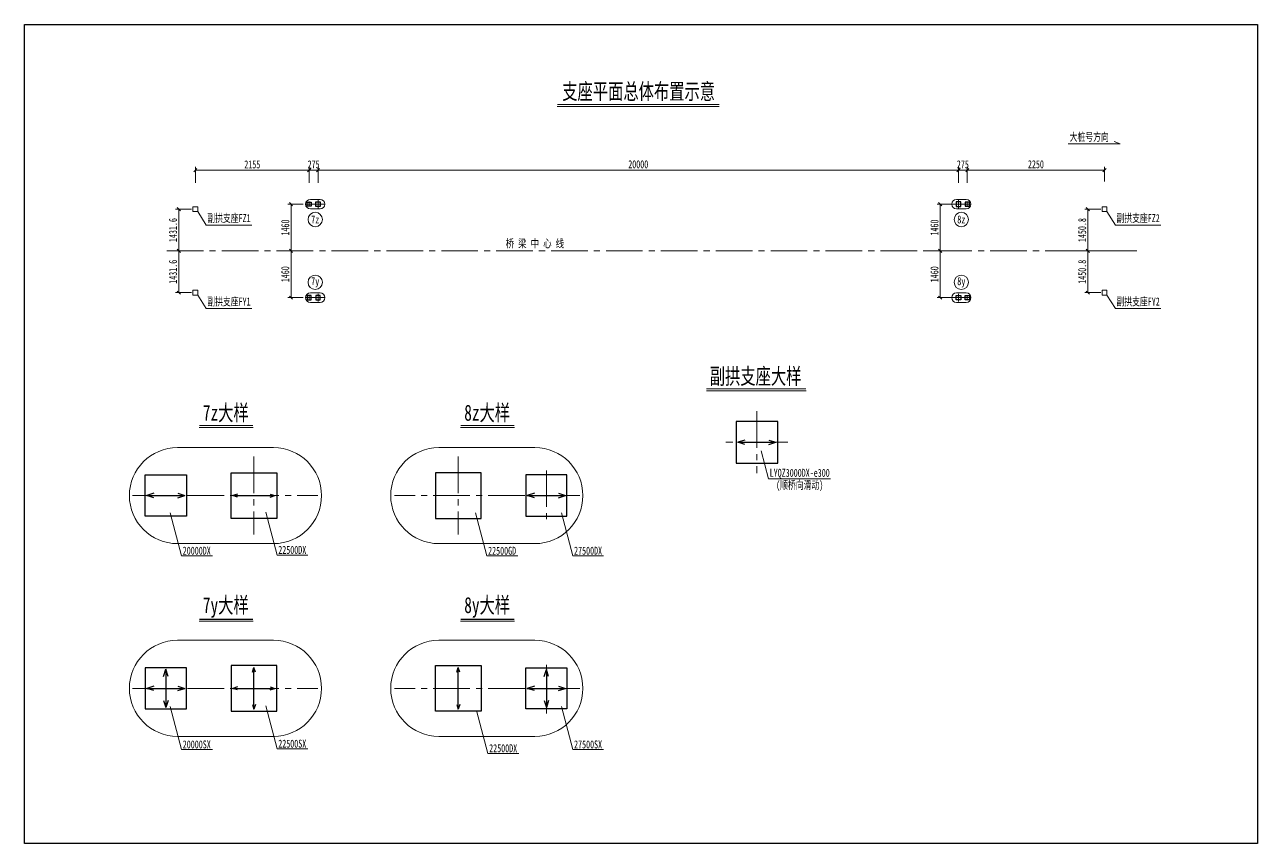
# Model space of a CAD drawing. Header units: millimetres. Extents: x 14102 to 16801, y 2911 to 4334.
# Drawn here: x 15144.9 to 15529.9, y 4078.2 to 4334 of the extents above; entities that cross this region are included whole.
import ezdxf
from ezdxf.enums import TextEntityAlignment as Align

# ---------------------------------------------------------------- set-up
doc = ezdxf.new("R2010")
doc.units = ezdxf.units.MM
doc.linetypes.add('CENTER2', pattern=[28.575, 19.05, -3.175, 3.175, -3.175])
doc.layers.get('0').update_dxf_attribs({"lineweight": 15})
doc.layers.get('Defpoints').update_dxf_attribs({"color": 8})
for name, color, linetype, lineweight in [('中心线', 2, 'CENTER2', 15), ('标注', 4, 'Continuous', 13), ('标注线及字体', 2, 'Continuous', 15), ('细实线', 4, 'Continuous', 15), ('钢筋', 1, 'Continuous', 30)]:
    doc.layers.add(name, color=color, linetype=linetype, lineweight=lineweight)
doc.styles.add('111', font='仿宋_GB2312.TTF', dxfattribs={"width": 0.7})
doc.styles.add('Annotative', font='仿宋_GB2312.TTF')
doc.dimstyles.new('200', dxfattribs={"dimscale": 0, "dimtxt": 2.5, "dimasz": 1, "dimexe": 1, "dimexo": 1, "dimgap": 0.6, "dimtad": 1, "dimdec": 1, "dimdsep": 46, "dimtxsty": '111', "dimblk": 'OBLIQUE', "dimcen": 0, "dimclrd": 4, "dimclre": 4, "dimclrt": 4, "dimadec": 1, "dimazin": 2, "dimtfac": 1, "dimtdec": 0, "dimtix": 1, "dimtmove": 2, "dimatfit": 3, "dimfxl": 4, "dimfxlon": 1, "dimtolj": 1, "dimlwd": -1, "dimlwe": -1, "dimarcsym": 0})

# ---------------------------------------------------------------- blocks, each defined once
blk = doc.blocks.new('_Oblique')
at = {"color": 0, "linetype": 'ByBlock', "lineweight": -2}
blk.add_line((-0.5, -0.5), (0.5, 0.5), dxfattribs=at)
blk = doc.blocks.new('*D8')
at = {"color": 4}
for p, q in [((15236.58, 4284.61), (15236.58, 4289.61)), ((15436.6, 4284.61), (15436.6, 4289.61)), ((15236.58, 4288.61), (15436.6, 4288.61))]:
    blk.add_line(p, q, dxfattribs=at)
at = {"layer": 'Defpoints', "color": 0}
for p in [(15436.6, 4288.61), (15236.58, 4277.96), (15436.6, 4277.96)]:
    blk.add_point(p, dxfattribs=at)
at = {"color": 4, "rotation": 180}
blk.add_blockref('_Oblique', (15236.58, 4288.61), dxfattribs=at)
at = {"color": 4}
blk.add_blockref('_Oblique', (15436.6, 4288.61), dxfattribs=at)
at = {"color": 4, "insert": (15336.59, 4290.4), "char_height": 2.5, "attachment_point": 5, "style": '111'}
blk.add_mtext('\\A1;20000', dxfattribs=at)
blk = doc.blocks.new('*D9')
at = {"color": 4}
for p, q in [((15231.88, 4277.96), (15227.13, 4277.96)), ((15228.13, 4277.96), (15228.13, 4263.36)), ((15224.13, 4263.36), (15229.13, 4263.36))]:
    blk.add_line(p, q, dxfattribs=at)
at = {"layer": 'Defpoints', "color": 0}
for p in [(15232.88, 4277.96), (15196.09, 4263.36), (15228.13, 4263.36)]:
    blk.add_point(p, dxfattribs=at)
at = {"color": 4}
for p, rotation in [((15228.13, 4277.96), 90), ((15228.13, 4263.36), 270)]:
    blk.add_blockref('_Oblique', p, dxfattribs=dict(at, rotation=rotation))
at = {"color": 4, "insert": (15226.34, 4270.66), "char_height": 2.5, "attachment_point": 5, "rotation": 90, "style": '111'}
blk.add_mtext('\\A1;1460', dxfattribs=at)
blk = doc.blocks.new('*D10')
at = {"color": 4}
for p, q in [((15224.13, 4263.36), (15229.13, 4263.36)), ((15228.13, 4248.76), (15228.13, 4263.36)), ((15231.88, 4248.76), (15227.13, 4248.76))]:
    blk.add_line(p, q, dxfattribs=at)
at = {"layer": 'Defpoints', "color": 0}
for p in [(15196.09, 4263.36), (15228.13, 4263.36), (15232.88, 4248.76)]:
    blk.add_point(p, dxfattribs=at)
at = {"color": 4}
for p, rotation in [((15228.13, 4263.36), 90), ((15228.13, 4248.76), 270)]:
    blk.add_blockref('_Oblique', p, dxfattribs=dict(at, rotation=rotation))
at = {"color": 4, "insert": (15226.34, 4256.06), "char_height": 2.5, "attachment_point": 5, "rotation": 90, "style": '111'}
blk.add_mtext('\\A1;1460', dxfattribs=at)
blk = doc.blocks.new('*D92')
at = {"color": 4}
for p, q in [((15198.26, 4284.61), (15198.26, 4289.61)), ((15233.83, 4284.61), (15233.83, 4289.61)), ((15233.83, 4288.61), (15198.26, 4288.61))]:
    blk.add_line(p, q, dxfattribs=at)
at = {"layer": 'Defpoints', "color": 0}
for p in [(15198.26, 4288.61), (15198.26, 4283.08), (15233.83, 4277.96)]:
    blk.add_point(p, dxfattribs=at)
at = {"color": 4, "rotation": 180}
blk.add_blockref('_Oblique', (15198.26, 4288.61), dxfattribs=at)
at = {"color": 4}
blk.add_blockref('_Oblique', (15233.83, 4288.61), dxfattribs=at)
at = {"color": 4, "insert": (15216.04, 4290.37), "char_height": 2.5, "attachment_point": 5, "style": '111'}
blk.add_mtext('\\A1;2155', dxfattribs=at)
blk = doc.blocks.new('*D93')
at = {"color": 4}
for p, q in [((15439.35, 4284.61), (15439.35, 4289.61)), ((15482.22, 4285.08), (15482.22, 4289.61)), ((15482.22, 4288.61), (15439.35, 4288.61))]:
    blk.add_line(p, q, dxfattribs=at)
at = {"layer": 'Defpoints', "color": 0}
for p in [(15439.35, 4288.61), (15482.22, 4284.08), (15439.35, 4277.96)]:
    blk.add_point(p, dxfattribs=at)
at = {"color": 4, "rotation": 180}
blk.add_blockref('_Oblique', (15439.35, 4288.61), dxfattribs=at)
at = {"color": 4}
blk.add_blockref('_Oblique', (15482.22, 4288.61), dxfattribs=at)
at = {"color": 4, "insert": (15460.78, 4290.4), "char_height": 2.5, "attachment_point": 5, "style": '111'}
blk.add_mtext('\\A1;2250', dxfattribs=at)
blk = doc.blocks.new('*D94')
at = {"color": 4}
for p, q in [((15197.07, 4276.39), (15192.07, 4276.39)), ((15193.07, 4276.39), (15193.07, 4263.36)), ((15197.07, 4263.36), (15192.07, 4263.36))]:
    blk.add_line(p, q, dxfattribs=at)
at = {"layer": 'Defpoints', "color": 0}
for p in [(15198.81, 4276.39), (15193.07, 4263.36), (15199.89, 4263.36)]:
    blk.add_point(p, dxfattribs=at)
at = {"color": 4}
for p, rotation in [((15193.07, 4276.39), 90), ((15193.07, 4263.36), 270)]:
    blk.add_blockref('_Oblique', p, dxfattribs=dict(at, rotation=rotation))
at = {"color": 4, "insert": (15191.28, 4269.87), "char_height": 2.5, "attachment_point": 5, "rotation": 90, "style": '111'}
blk.add_mtext('\\A1;1431.6', dxfattribs=at)
blk = doc.blocks.new('*D95')
at = {"color": 4}
for p, q in [((15197.07, 4263.36), (15192.07, 4263.36)), ((15193.07, 4250.32), (15193.07, 4263.36)), ((15197.07, 4250.32), (15192.07, 4250.32))]:
    blk.add_line(p, q, dxfattribs=at)
at = {"layer": 'Defpoints', "color": 0}
for p in [(15193.07, 4263.36), (15199.89, 4263.36), (15198.81, 4250.32)]:
    blk.add_point(p, dxfattribs=at)
at = {"color": 4}
for p, rotation in [((15193.07, 4263.36), 90), ((15193.07, 4250.32), 270)]:
    blk.add_blockref('_Oblique', p, dxfattribs=dict(at, rotation=rotation))
at = {"color": 4, "insert": (15191.28, 4256.84), "char_height": 2.5, "attachment_point": 5, "rotation": 90, "style": '111'}
blk.add_mtext('\\A1;1431.6', dxfattribs=at)
blk = doc.blocks.new('*D96')
at = {"color": 4}
for p, q in [((15481.03, 4276.39), (15476.03, 4276.39)), ((15477.03, 4276.39), (15477.03, 4263.36)), ((15473.03, 4263.36), (15478.03, 4263.36))]:
    blk.add_line(p, q, dxfattribs=at)
at = {"layer": 'Defpoints', "color": 0}
for p in [(15482.22, 4276.39), (15199.89, 4263.36), (15477.03, 4263.36)]:
    blk.add_point(p, dxfattribs=at)
at = {"color": 4}
for p, rotation in [((15477.03, 4276.39), 90), ((15477.03, 4263.36), 270)]:
    blk.add_blockref('_Oblique', p, dxfattribs=dict(at, rotation=rotation))
at = {"color": 4, "insert": (15475.24, 4269.87), "char_height": 2.5, "attachment_point": 5, "rotation": 90, "style": '111'}
blk.add_mtext('\\A1;1450.8', dxfattribs=at)
blk = doc.blocks.new('*D97')
at = {"color": 4}
for p, q in [((15481.03, 4263.36), (15476.03, 4263.36)), ((15477.03, 4250.32), (15477.03, 4263.36)), ((15481.03, 4250.32), (15476.03, 4250.32))]:
    blk.add_line(p, q, dxfattribs=at)
at = {"layer": 'Defpoints', "color": 0}
for p in [(15477.03, 4263.36), (15482.22, 4263.36), (15482.22, 4250.32)]:
    blk.add_point(p, dxfattribs=at)
at = {"color": 4}
for p, rotation in [((15477.03, 4263.36), 90), ((15477.03, 4250.32), 270)]:
    blk.add_blockref('_Oblique', p, dxfattribs=dict(at, rotation=rotation))
at = {"color": 4, "insert": (15475.24, 4256.84), "char_height": 2.5, "attachment_point": 5, "rotation": 90, "style": '111'}
blk.add_mtext('\\A1;1450.8', dxfattribs=at)
blk = doc.blocks.new('*D120')
at = {"color": 4}
for p, q in [((15436.6, 4284.61), (15436.6, 4289.61)), ((15439.35, 4284.61), (15439.35, 4289.61)), ((15436.6, 4288.61), (15435.6, 4288.61)), ((15436.6, 4288.61), (15439.35, 4288.61)), ((15439.35, 4288.61), (15440.35, 4288.61))]:
    blk.add_line(p, q, dxfattribs=at)
at = {"layer": 'Defpoints', "color": 0}
for p in [(15439.35, 4288.61), (15436.6, 4277.96), (15439.35, 4277.96)]:
    blk.add_point(p, dxfattribs=at)
at = {"color": 4}
blk.add_blockref('_Oblique', (15436.6, 4288.61), dxfattribs=at)
at = {"color": 4, "rotation": 180}
blk.add_blockref('_Oblique', (15439.35, 4288.61), dxfattribs=at)
at = {"color": 4, "insert": (15437.97, 4290.37), "char_height": 2.5, "attachment_point": 5, "style": '111'}
blk.add_mtext('\\A1;275', dxfattribs=at)
blk = doc.blocks.new('*D121')
at = {"color": 4}
for p, q in [((15233.83, 4284.61), (15233.83, 4289.61)), ((15236.58, 4284.61), (15236.58, 4289.61)), ((15233.83, 4288.61), (15232.83, 4288.61)), ((15236.58, 4288.61), (15233.83, 4288.61)), ((15236.58, 4288.61), (15237.58, 4288.61))]:
    blk.add_line(p, q, dxfattribs=at)
at = {"layer": 'Defpoints', "color": 0}
for p in [(15233.83, 4288.61), (15233.83, 4277.96), (15236.58, 4277.96)]:
    blk.add_point(p, dxfattribs=at)
at = {"color": 4}
blk.add_blockref('_Oblique', (15233.83, 4288.61), dxfattribs=at)
at = {"color": 4, "rotation": 180}
blk.add_blockref('_Oblique', (15236.58, 4288.61), dxfattribs=at)
at = {"color": 4, "insert": (15235.2, 4290.37), "char_height": 2.5, "attachment_point": 5, "style": '111'}
blk.add_mtext('\\A1;275', dxfattribs=at)
blk = doc.blocks.new('*D123')
at = {"color": 4}
for p, q in [((15426.9, 4263.35), (15431.9, 4263.35)), ((15430.9, 4248.75), (15430.9, 4263.35)), ((15434.65, 4248.75), (15429.9, 4248.75))]:
    blk.add_line(p, q, dxfattribs=at)
at = {"layer": 'Defpoints', "color": 0}
for p in [(15398.86, 4263.35), (15430.9, 4263.35), (15435.65, 4248.75)]:
    blk.add_point(p, dxfattribs=at)
at = {"color": 4}
for p, rotation in [((15430.9, 4263.35), 90), ((15430.9, 4248.75), 270)]:
    blk.add_blockref('_Oblique', p, dxfattribs=dict(at, rotation=rotation))
at = {"color": 4, "insert": (15429.11, 4256.05), "char_height": 2.5, "attachment_point": 5, "rotation": 90, "style": '111'}
blk.add_mtext('\\A1;1460', dxfattribs=at)
blk = doc.blocks.new('*D122')
at = {"color": 4}
for p, q in [((15434.65, 4277.95), (15429.9, 4277.95)), ((15430.9, 4277.95), (15430.9, 4263.35)), ((15426.9, 4263.35), (15431.9, 4263.35))]:
    blk.add_line(p, q, dxfattribs=at)
at = {"layer": 'Defpoints', "color": 0}
for p in [(15435.65, 4277.95), (15398.86, 4263.35), (15430.9, 4263.35)]:
    blk.add_point(p, dxfattribs=at)
at = {"color": 4}
for p, rotation in [((15430.9, 4277.95), 90), ((15430.9, 4263.35), 270)]:
    blk.add_blockref('_Oblique', p, dxfattribs=dict(at, rotation=rotation))
at = {"color": 4, "insert": (15429.11, 4270.65), "char_height": 2.5, "attachment_point": 5, "rotation": 90, "style": '111'}
blk.add_mtext('\\A1;1460', dxfattribs=at)

msp = doc.modelspace()

# ---------------------------------------------------------------- linework, layer by layer
at = {"color": 4}
for p, q in [((15311.3, 4308.47), (15361.87, 4308.47)), ((15357.85, 4219.66), (15389.02, 4219.66)), ((15199.47, 4208.23), (15216.29, 4208.23)), ((15281.1, 4208.23), (15297.92, 4208.23)), ((15199.47, 4147.66), (15216.29, 4147.66)), ((15281.1, 4147.66), (15297.92, 4147.66))]:
    msp.add_line(p, q, dxfattribs=at)
at = {"color": 6, "const_width": 0.36}
for points in [[(15311.33, 4309.07), (15361.87, 4309.07)], [(15357.85, 4220.26), (15389.02, 4220.26)], [(15199.47, 4208.83), (15216.29, 4208.83)], [(15281.1, 4208.83), (15297.92, 4208.83)], [(15199.47, 4148.26), (15216.29, 4148.26)], [(15281.1, 4148.26), (15297.92, 4148.26)]]:
    msp.add_lwpolyline(points, dxfattribs=at)
for centre in [(15235.69, 4273.17), (15437.49, 4273.17), (15235.69, 4253.54), (15437.49, 4253.54)]:
    msp.add_circle(centre, 2.25)
at = {"layer": 'Defpoints'}
msp.add_lwpolyline([(15144.94, 4334.05), (15529.94, 4334.05), (15529.94, 4078.25), (15144.94, 4078.25)], close=True, dxfattribs=at)
at = {"layer": '中心线', "ltscale": 0.6}
for p, q in [((15189.36, 4263.36), (15492.56, 4263.36)), ((15373.65, 4213.23), (15373.65, 4193.88)), ((15383.32, 4203.56), (15363.98, 4203.56)), ((15216.56, 4199.09), (15216.56, 4174.72)), ((15280.38, 4199.09), (15280.38, 4174.72)), ((15307.88, 4194.77), (15307.88, 4179.12)), ((15178.64, 4186.9), (15236.48, 4186.9)), ((15318.3, 4186.9), (15260.46, 4186.9))]:
    msp.add_line(p, q, dxfattribs=at)
for points in [[(15232.79, 4277.96), (15238.57, 4277.96)], [(15233.83, 4278.74), (15233.83, 4277.18)], [(15236.58, 4276.73), (15236.58, 4279.18)], [(15440.39, 4277.96), (15434.61, 4277.96)], [(15436.6, 4276.73), (15436.6, 4279.18)], [(15439.35, 4278.74), (15439.35, 4277.18)], [(15232.79, 4248.76), (15238.57, 4248.76)], [(15233.83, 4247.97), (15233.83, 4249.53)], [(15236.58, 4249.98), (15236.58, 4247.53)], [(15440.39, 4248.76), (15434.61, 4248.76)], [(15436.6, 4249.98), (15436.6, 4247.53)], [(15439.35, 4247.97), (15439.35, 4249.53)], [(15307.88, 4118.82), (15307.88, 4134.46)], [(15178.64, 4126.68), (15236.48, 4126.68)], [(15318.3, 4126.68), (15260.46, 4126.68)]]:
    msp.add_lwpolyline(points, dxfattribs=at)
at = {"layer": '标注'}
for p, q in [((15487.13, 4296.78), (15470.85, 4296.78)), ((15485.19, 4297.5), (15487.13, 4296.78)), ((15201.66, 4271.44), (15199.01, 4275.64)), ((15485.62, 4271.44), (15482.97, 4275.64)), ((15201.66, 4271.44), (15215.85, 4271.44)), ((15485.62, 4271.44), (15499.81, 4271.44)), ((15201.66, 4245.37), (15199.01, 4249.57)), ((15485.62, 4245.37), (15482.97, 4249.57)), ((15201.66, 4245.37), (15215.85, 4245.37)), ((15485.62, 4245.37), (15499.81, 4245.37)), ((15377.29, 4192.12), (15374.99, 4200.85)), ((15377.29, 4192.12), (15396.68, 4192.12)), ((15193.91, 4168.07), (15190.37, 4181.5)), ((15223.76, 4168.31), (15220.22, 4181.74)), ((15289.3, 4168.07), (15285.77, 4181.5)), ((15316.13, 4168.07), (15312.6, 4181.5)), ((15193.91, 4168.07), (15203.56, 4168.07)), ((15223.76, 4168.31), (15233.39, 4168.31)), ((15289.3, 4168.07), (15298.94, 4168.07)), ((15316.13, 4168.07), (15325.78, 4168.07)), ((15193.91, 4107.56), (15190.37, 4120.99)), ((15223.76, 4107.8), (15220.22, 4121.23)), ((15289.64, 4106.34), (15286.1, 4119.77)), ((15316.13, 4107.56), (15312.6, 4120.99)), ((15193.91, 4107.56), (15203.56, 4107.56)), ((15223.76, 4107.8), (15233.39, 4107.8)), ((15289.64, 4106.34), (15299.27, 4106.34)), ((15316.13, 4107.56), (15325.78, 4107.56))]:
    msp.add_line(p, q, dxfattribs=at)
at = {"layer": '细实线'}
for points in [[(15234.19, 4279.46, 1), (15234.19, 4276.46), (15237.19, 4276.46, 1), (15237.19, 4279.46)], [(15435.99, 4279.46, 1), (15435.99, 4276.46), (15438.99, 4276.46, 1), (15438.99, 4279.46)], [(15234.19, 4250.26, 1), (15234.19, 4247.26), (15237.19, 4247.26, 1), (15237.19, 4250.26)], [(15435.99, 4250.26, 1), (15435.99, 4247.26), (15438.99, 4247.26, 1), (15438.99, 4250.26)], [(15192.66, 4201.9, 1), (15192.66, 4171.9), (15222.66, 4171.9, 1), (15222.66, 4201.9)], [(15304.28, 4171.9, 1), (15304.28, 4201.9), (15274.28, 4201.9, 1), (15274.28, 4171.9)], [(15192.66, 4141.68, 1), (15192.66, 4111.68), (15222.66, 4111.68, 1), (15222.66, 4141.68)], [(15304.28, 4111.68, 1), (15304.28, 4141.68), (15274.28, 4141.68, 1), (15274.28, 4111.68)]]:
    msp.add_lwpolyline(points, format="xyb", close=True, dxfattribs=at)
for points in [[(15197.51, 4277.14), (15199.01, 4277.14), (15199.01, 4275.64), (15197.51, 4275.64)], [(15481.47, 4277.14), (15482.97, 4277.14), (15482.97, 4275.64), (15481.47, 4275.64)], [(15197.51, 4249.57), (15199.01, 4249.57), (15199.01, 4251.07), (15197.51, 4251.07)], [(15481.47, 4249.57), (15482.97, 4249.57), (15482.97, 4251.07), (15481.47, 4251.07)]]:
    msp.add_lwpolyline(points, close=True, dxfattribs=at)
at = {"layer": '钢筋'}
for p, q in [((15369.9, 4204.27), (15367.7, 4203.56)), ((15377.4, 4204.27), (15379.6, 4203.56)), ((15367.7, 4203.56), (15379.6, 4203.56)), ((15369.9, 4202.84), (15367.7, 4203.56)), ((15377.4, 4202.84), (15379.6, 4203.56)), ((15185.31, 4187.62), (15183.11, 4186.9)), ((15183.11, 4186.9), (15195, 4186.9)), ((15185.31, 4186.19), (15183.11, 4186.9)), ((15192.8, 4187.62), (15195, 4186.9)), ((15192.8, 4186.19), (15195, 4186.9)), ((15211.47, 4187.38), (15210.01, 4186.9)), ((15210.01, 4186.9), (15223.1, 4186.9)), ((15211.47, 4186.43), (15210.01, 4186.9)), ((15221.65, 4187.38), (15223.1, 4186.9)), ((15221.65, 4186.43), (15223.1, 4186.9)), ((15304.14, 4187.62), (15301.94, 4186.9)), ((15301.94, 4186.9), (15313.83, 4186.9)), ((15304.14, 4186.19), (15301.94, 4186.9)), ((15311.63, 4187.62), (15313.83, 4186.9)), ((15311.63, 4186.19), (15313.83, 4186.9)), ((15188.34, 4130.43), (15189.06, 4132.63)), ((15189.77, 4130.43), (15189.06, 4132.63)), ((15189.06, 4132.63), (15189.06, 4120.73)), ((15216.08, 4131.77), (15216.56, 4133.22)), ((15217.03, 4131.77), (15216.56, 4133.22)), ((15279.91, 4131.77), (15280.38, 4133.22)), ((15280.86, 4131.77), (15280.38, 4133.22)), ((15307.17, 4130.39), (15307.88, 4132.59)), ((15307.88, 4132.59), (15307.88, 4120.69)), ((15308.6, 4130.39), (15307.88, 4132.59)), ((15185.31, 4127.39), (15183.11, 4126.68)), ((15192.8, 4127.39), (15195, 4126.68)), ((15304.14, 4127.39), (15301.94, 4126.68)), ((15311.63, 4127.39), (15313.83, 4126.68)), ((15183.11, 4126.68), (15195, 4126.68)), ((15185.31, 4125.96), (15183.11, 4126.68)), ((15192.8, 4125.96), (15195, 4126.68)), ((15211.47, 4127.15), (15210.01, 4126.68)), ((15210.01, 4126.68), (15223.1, 4126.68)), ((15211.47, 4126.21), (15210.01, 4126.68)), ((15221.65, 4127.15), (15223.1, 4126.68)), ((15221.65, 4126.21), (15223.1, 4126.68)), ((15301.94, 4126.68), (15313.83, 4126.68)), ((15304.14, 4125.96), (15301.94, 4126.68)), ((15311.63, 4125.96), (15313.83, 4126.68)), ((15188.34, 4122.93), (15189.06, 4120.73)), ((15189.77, 4122.93), (15189.06, 4120.73)), ((15216.08, 4121.59), (15216.56, 4120.14)), ((15217.03, 4121.59), (15216.56, 4120.14)), ((15279.91, 4121.59), (15280.38, 4120.14)), ((15280.86, 4121.59), (15280.38, 4120.14)), ((15307.17, 4122.89), (15307.88, 4120.69)), ((15308.6, 4122.89), (15307.88, 4120.69))]:
    msp.add_line(p, q, dxfattribs=at)
for points in [[(15234.47, 4277.31), (15233.18, 4277.31), (15233.18, 4278.6), (15234.47, 4278.6)], [(15237.29, 4277.24), (15235.86, 4277.24), (15235.86, 4278.67), (15237.29, 4278.67)], [(15435.88, 4277.24), (15437.31, 4277.24), (15437.31, 4278.67), (15435.88, 4278.67)], [(15438.7, 4277.31), (15439.99, 4277.31), (15439.99, 4278.6), (15438.7, 4278.6)], [(15234.47, 4249.4), (15233.18, 4249.4), (15233.18, 4248.11), (15234.47, 4248.11)], [(15237.29, 4249.47), (15235.86, 4249.47), (15235.86, 4248.04), (15237.29, 4248.04)], [(15435.88, 4249.47), (15437.31, 4249.47), (15437.31, 4248.04), (15435.88, 4248.04)], [(15438.7, 4249.4), (15439.99, 4249.4), (15439.99, 4248.11), (15438.7, 4248.11)], [(15367.14, 4197.05), (15380.16, 4197.05), (15380.16, 4210.07), (15367.14, 4210.07)], [(15195.51, 4180.45), (15182.61, 4180.45), (15182.61, 4193.35), (15195.51, 4193.35)], [(15223.72, 4179.74), (15209.4, 4179.74), (15209.4, 4194.06), (15223.72, 4194.06)], [(15273.22, 4179.74), (15287.55, 4179.74), (15287.55, 4194.06), (15273.22, 4194.06)], [(15301.43, 4180.45), (15314.33, 4180.45), (15314.33, 4193.35), (15301.43, 4193.35)], [(15195.51, 4133.13), (15182.61, 4133.13), (15182.61, 4120.23), (15195.51, 4120.23)], [(15223.72, 4133.84), (15209.4, 4133.84), (15209.4, 4119.52), (15223.72, 4119.52)], [(15273.22, 4133.84), (15287.55, 4133.84), (15287.55, 4119.52), (15273.22, 4119.52)], [(15301.43, 4133.13), (15314.33, 4133.13), (15314.33, 4120.23), (15301.43, 4120.23)]]:
    msp.add_lwpolyline(points, close=True, dxfattribs=at)
for points in [[(15216.56, 4120.14), (15216.56, 4133.22)], [(15280.38, 4120.14), (15280.38, 4133.22)]]:
    msp.add_lwpolyline(points, dxfattribs=at)

# ---------------------------------------------------------------- texts
at = {"color": 4, "style": '111', "width": 0.7}
for s, p in [('大桩号方向', (15477.44, 4299.04)), ('副拱支座FZ1', (15208.74, 4273.69)), ('副拱支座FZ2', (15492.7, 4273.69)), ('副拱支座FY1', (15208.74, 4247.62)), ('副拱支座FY2', (15492.7, 4247.62)), ('LYQZ3000DX-e300', (15387.01, 4193.72)), ('(顺桥向滑动)', (15387.01, 4190.1)), ('20000DX', (15198.69, 4169.67)), ('22500DX', (15228.52, 4169.91)), ('22500GD', (15294.06, 4169.67)), ('27500DX', (15320.91, 4169.67)), ('20000SX', (15198.69, 4109.16)), ('22500SX', (15228.52, 4109.4)), ('22500DX', (15294.4, 4107.94)), ('27500SX', (15320.91, 4109.16))]:
    msp.add_text(s, height=2.5, dxfattribs=at).set_placement(p, align=Align.MIDDLE)
at = {"color": 7, "style": 'Annotative', "width": 0.75}
for s, p in [('7z', (15235.69, 4273.17)), ('8z', (15437.49, 4273.17)), ('桥 梁 中 心 线', (15304.3, 4265.75)), ('7y', (15235.69, 4253.54)), ('8y', (15437.49, 4253.54))]:
    msp.add_text(s, height=2.5, dxfattribs=at).set_placement(p, align=Align.MIDDLE)
at = {"layer": '标注线及字体', "color": 0, "style": '111', "width": 0.7}
for s, p in [('支座平面总体布置示意', (15336.71, 4313.32)), ('副拱支座大样', (15373.24, 4224.33)), ('7z大样', (15207.77, 4212.9)), ('8z大样', (15289.4, 4212.9)), ('7y大样', (15207.77, 4152.34)), ('8y大样', (15289.4, 4152.34))]:
    msp.add_text(s, height=5, dxfattribs=at).set_placement(p, align=Align.MIDDLE)

# ---------------------------------------------------------------- dimensions: what is measured, and where the dimension line sits
for base, p1, p2, text, override, picture, middle in [((15198.26, 4288.61), (15233.83, 4277.96), (15198.26, 4283.08), '2155', {"dimscale": 1, "dimtxsty": '111', "dimblk": 'Oblique'}, '*D92', (15216.04, 4290.37)), ((15233.83, 4288.61), (15236.58, 4277.96), (15233.83, 4277.96), '275', {"dimscale": 1, "dimtxsty": '111'}, '*D121', (15235.2, 4290.37)), ((15436.6, 4288.61), (15236.58, 4277.96), (15436.6, 4277.96), '20000', {"dimscale": 1, "dimtxsty": '111'}, '*D8', (15336.59, 4290.4)), ((15439.35, 4288.61), (15436.6, 4277.96), (15439.35, 4277.96), '275', {"dimscale": 1, "dimtxsty": '111'}, '*D120', (15437.97, 4290.37)), ((15439.35, 4288.61), (15482.22, 4284.08), (15439.35, 4277.96), '2250', {"dimscale": 1, "dimtxsty": '111', "dimblk": 'Oblique'}, '*D93', (15460.78, 4290.4))]:
    dim = msp.add_linear_dim(base=base, p1=p1, p2=p2, text=text, dimstyle='200', override=override)
    dim.commit()
    dim.dimension.update_dxf_attribs({"geometry": picture, "text_midpoint": middle})
for base, p1, p2, angle, text, picture, middle in [((15228.13, 4263.36), (15232.88, 4277.96), (15196.09, 4263.36), 90, '1460', '*D9', (15226.34, 4270.66)), ((15430.9, 4263.35), (15435.65, 4277.95), (15398.86, 4263.35), 90, '1460', '*D122', (15429.11, 4270.65)), ((15193.07, 4263.36), (15198.81, 4276.39), (15199.89, 4263.36), 90, '1431.6', '*D94', (15191.28, 4269.87)), ((15477.03, 4263.36), (15482.22, 4276.39), (15199.89, 4263.36), 90, '1450.8', '*D96', (15475.24, 4269.87)), ((15193.07, 4263.36), (15198.81, 4250.32), (15199.89, 4263.36), 270, '1431.6', '*D95', (15191.28, 4256.84)), ((15228.13, 4263.36), (15232.88, 4248.76), (15196.09, 4263.36), 270, '1460', '*D10', (15226.34, 4256.06)), ((15430.9, 4263.35), (15435.65, 4248.75), (15398.86, 4263.35), 270, '1460', '*D123', (15429.11, 4256.05)), ((15477.03, 4263.36), (15482.22, 4250.32), (15482.22, 4263.36), 270, '1450.8', '*D97', (15475.24, 4256.84))]:
    dim = msp.add_linear_dim(base=base, p1=p1, p2=p2, angle=angle, text=text, dimstyle='200', override={"dimscale": 1, "dimtxsty": '111'})
    dim.commit()
    dim.dimension.update_dxf_attribs({"geometry": picture, "text_midpoint": middle})

doc.saveas('drawing.dxf')
